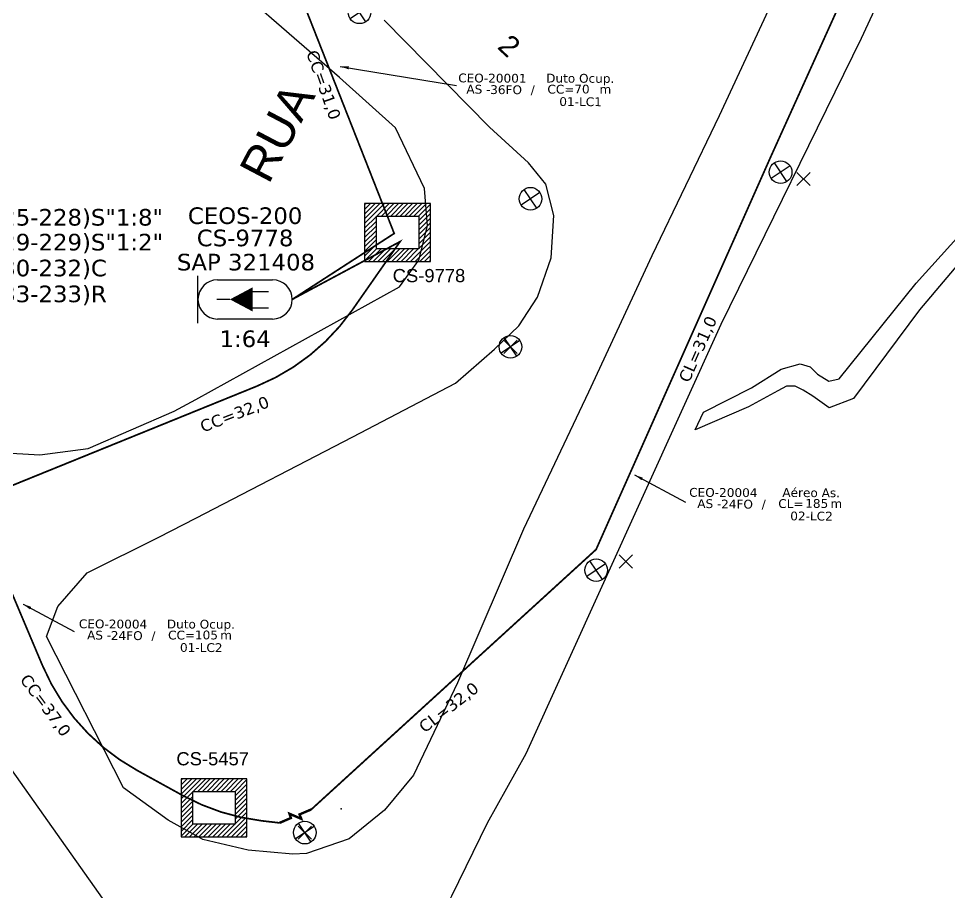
# Model space of a CAD drawing. Header units: inches. Extents: x 28600 to 32058, y 8816 to 12576.
# Drawn here: x 30266.5 to 30482.5, y 10740 to 10942.9 of the extents above; entities that cross this region are included whole.
import ezdxf
from ezdxf.enums import TextEntityAlignment as Align

# ---------------------------------------------------------------- set-up
doc = ezdxf.new("R2010")
doc.units = ezdxf.units.IN
doc.header["$LTSCALE"] = 0.5
for name, color, linetype in [('10.1-Caixas Subterrâneas', 5, 'Continuous'), ('20.4-CEOS', 1, 'Continuous'), ('CAP a instalar', 1, 'Continuous'), ('celulas gpon', 7, 'Continuous'), ('DIVLOTE', 252, 'Continuous'), ('DUVIDAS', 252, 'Continuous'), ('EDIFESCADARIA', 252, 'Continuous'), ('label_cabos', 7, 'Continuous'), ('MUB', 252, 'Continuous'), ('NOMELOG', 253, 'Continuous'), ('Postes Existentes NA', 1, 'Continuous'), ('POSTES_ATUALIZACAO', 252, 'Continuous'), ('Subida Lateral', 5, 'Continuous')]:
    doc.layers.add(name, color=color, linetype=linetype)
doc.styles.add('ARIAL', font='arial.ttf')
doc.styles.add('ROMANS', font='arial.ttf')
doc.styles.add('siredit', font='verdana.ttf')
doc.linetypes.add('FENCELINE1', pattern='A,0.25,-0.1,[133,ltypeshp.shx,S=0.1,R=0,X=-0.1,Y=0],-0.1,1', length=1.45)
doc.dimstyles.new('CC', dxfattribs={"dimtxt": 1, "dimasz": 2, "dimexe": 0.18, "dimexo": 0.0625, "dimgap": 0.09, "dimtad": 0, "dimdec": 0, "dimrnd": 1, "dimzin": 0, "dimdsep": 46, "dimtxsty": 'siredit', "dimblk": 'NONE', "dimcen": 0, "dimse1": 1, "dimse2": 1, "dimsd1": 1, "dimsd2": 1, "dimclrt": 7, "dimadec": 0, "dimazin": 0, "dimtfac": 1, "dimtdec": 0, "dimtofl": 0, "dimtmove": 0, "dimatfit": 3, "dimfxl": 0, "dimtolj": 1, "dimtzin": 0, "dimarcsym": 0})

# ---------------------------------------------------------------- blocks, each defined once
blk = doc.blocks.new('*X3')
at = {"color": 0, "linetype": 'Continuous'}
for p, q in [((-1.25, 0.34099), (-0.49099, 1.1)), ((-1.25, 0.517767), (-0.667767, 1.1)), ((-1.25, 0.694544), (-0.844544, 1.1)), ((-1.25, 0.87132), (-1.02132, 1.1)), ((-1.25, 1.048097), (-1.198097, 1.1)), ((-0.789214, 0.625), (-0.314214, 1.1)), ((-0.612437, 0.625), (-0.137437, 1.1)), ((-0.43566, 0.625), (0.03934, 1.1)), ((-0.258883, 0.625), (0.216117, 1.1)), ((-0.082107, 0.625), (0.392893, 1.1)), ((0.09467, 0.625), (0.56967, 1.1)), ((0.271447, 0.625), (0.746447, 1.1)), ((0.448223, 0.625), (0.923223, 1.1)), ((0.625, 0.625), (1.1, 1.1)), ((0.801777, 0.625), (1.25, 1.073223)), ((0.8035, 0.449947), (1.25, 0.896447)), ((0.8035, 0.27317), (1.25, 0.71967)), ((-1.25, 0.164214), (-0.8035, 0.610714)), ((-1.25, -0.012563), (-0.8035, 0.433937)), ((0.8035, 0.096393), (1.25, 0.542893)), ((0.8035, -0.080383), (1.25, 0.366117)), ((-1.25, -0.18934), (-0.8035, 0.25716)), ((-1.25, -0.366117), (-0.8035, 0.080383)), ((0.8035, -0.25716), (1.25, 0.18934)), ((0.8035, -0.433937), (1.25, 0.012563)), ((-1.25, -0.542893), (-0.8035, -0.096393)), ((-1.25, -0.71967), (-0.8035, -0.27317)), ((0.49099, -1.1), (1.25, -0.34099)), ((0.8035, -0.610714), (1.25, -0.164214)), ((-1.25, -0.896447), (-0.8035, -0.449947)), ((-1.25, -1.073223), (-0.801777, -0.625)), ((-1.1, -1.1), (-0.625, -0.625)), ((-0.923223, -1.1), (-0.448223, -0.625)), ((-0.746447, -1.1), (-0.271447, -0.625)), ((-0.56967, -1.1), (-0.09467, -0.625)), ((-0.392893, -1.1), (0.082107, -0.625)), ((-0.216117, -1.1), (0.258883, -0.625)), ((-0.03934, -1.1), (0.43566, -0.625)), ((0.137437, -1.1), (0.612437, -0.625)), ((0.314214, -1.1), (0.789214, -0.625)), ((0.667767, -1.1), (1.25, -0.517767)), ((0.844544, -1.1), (1.25, -0.694544)), ((1.02132, -1.1), (1.25, -0.87132)), ((1.198097, -1.1), (1.25, -1.048097))]:
    blk.add_line(p, q, dxfattribs=at)
blk = doc.blocks.new('MANHOLE_MQ')
at = {"color": 0, "linetype": 'Continuous'}
for p, q in [((0.00000623, 0.00000569), (-0.00000627, 0.00000569)), ((-0.00000627, 0.00000569), (-0.00000627, -0.00000531)), ((0.00000623, -0.00000531), (0.00000623, 0.00000569)), ((-0.00000404, 0.00000331), (0.00000399, 0.00000331)), ((-0.00000404, -0.00000294), (-0.00000404, 0.00000331)), ((0.00000399, 0.00000331), (0.00000399, -0.00000294)), ((0.00000399, -0.00000294), (-0.00000404, -0.00000294)), ((0.00000399, -0.00000294), (0.00000399, -0.00000294)), ((-0.00000627, -0.00000531), (0.00000623, -0.00000531))]:
    blk.add_line(p, q, dxfattribs=at)
at = {"color": 0, "linetype": 'Continuous', "xscale": 5e-06, "yscale": 5e-06, "zscale": 1e-05}
blk.add_blockref('*X3', (-0.00000002, 0.00000019), dxfattribs=at)
blk = doc.blocks.new('*U225')
at = {"color": 10}
for points in [[(41172, 12883), (40951, 13058)], [(40974, 12860), (41149, 13081)]]:
    blk.add_lwpolyline(points, dxfattribs=at)
blk.add_circle((41062, 12971), 141, dxfattribs=at)
blk = doc.blocks.new('*U324')
at = {"layer": '20.4-CEOS'}
for p, q in [((-4.535, 1.194), (-1.192, 1.194)), ((-1.192, -1.19), (-4.535, -1.19))]:
    blk.add_line(p, q, dxfattribs=at)
for points in [[(-5.727, -1.435), (-5.727, 1.439)], [(-3.787, 0.002), (-4.591, 0.002)], [(-2.468, 0.475), (-1.453, 0.475)], [(-2.468, -0.517), (-1.453, -0.517)]]:
    blk.add_lwpolyline(points, dxfattribs=at)
blk.add_lwpolyline([(-3.787, 0.002, 0, 1.471, 0), (-2.406, 0.002, 1.471, 1.471, 0)], format="xyseb", dxfattribs=at)
for centre, start, end in [((-4.535, 0.002), 90, 270), ((-1.192, 0.002), 270, 90)]:
    blk.add_arc(centre, 1.192, start, end, dxfattribs=at)
at = {"layer": '20.4-CEOS', "color": 7, "style": 'siredit'}
for tag, p in [('FID', (-2.864, 5.596)), ('LOCAL', (-2.864, 4.243)), ('SAP', (-2.811, 2.774)), ('RACIO_SPLITAGEM', (-2.864, -1.885))]:
    blk.add_attdef(tag, text='', height=1.01, dxfattribs=at).set_placement(p, align=Align.TOP_CENTER)
for tag, flags, p in [('ID_ATIVIDADE', 3, (-2.864, -3.576)), ('FATOR', 1, (-2.864, -4.888))]:
    blk.add_attdef(tag, text='', height=1.01, dxfattribs=dict(at, flags=flags)).set_placement(p, align=Align.TOP_CENTER)
at = {"layer": '20.4-CEOS', "color": 7, "style": 'siredit', "flags": 3}
blk.add_attdef('QTDE', (-4.966, -7.122), '', height=1.01, dxfattribs=at)
blk = doc.blocks.new('*U334')
at = {"layer": '20.4-CEOS', "color": 7, "style": 'siredit'}
for tag, p in [('FIBRAS_SPLITTER', (0, 0)), ('FIBRAS_TOP_C', (0, -4.128)), ('RESERVA_FINAIS', (0, -5.461))]:
    blk.add_attdef(tag, p, '', height=1.01, dxfattribs=at)
for tag, p, flags in [('ID_ATIVIDADE', (0, -6.773), 3), ('FATOR', (0, -8.085), 1), ('QTDE', (0, -9.397), 1), ('FID', (0, -10.709), 1)]:
    blk.add_attdef(tag, p, '', height=1.01, dxfattribs=dict(at, flags=flags))
blk = doc.blocks.new('*U369')
at = {"layer": '20.4-CEOS', "color": 7, "style": 'siredit'}
blk.add_attdef('FIBRAS_SPLITTER', (0, 0), '', height=1.01, dxfattribs=at)
for tag, p, flags in [('ID_ATIVIDADE', (0, -1.483), 3), ('FATOR', (0, -2.795), 1), ('QTDE', (0, -4.107), 1), ('FID', (0, -5.419), 1)]:
    blk.add_attdef(tag, p, '', height=1.01, dxfattribs=dict(at, flags=flags))
blk = doc.blocks.new('Inst CB DT OCUP CFOA-SM-AS-80-TS-36')
at = {"layer": 'label_cabos', "color": 0, "style": 'siredit'}
for tag, flags, p in [('ID_ATIVIDADE', 3, (1.31, 2.67)), ('FATOR', 1, (11.56, 2.55))]:
    blk.add_attdef(tag, text='', height=1, rotation=359.69, dxfattribs=dict(at, flags=flags)).set_placement(p, align=Align.MIDDLE_CENTER)
for tag, p in [('DESTINO_CABO', (3.13, 1.26)), ('TIPO_CABO', (13.11, 1.24)), ('TIPO_CABO', (1.76, 0)), ('CABO', (4.69, -0.05)), ('/', (7.71, -0.05)), ('LANCE', (10.91, 0)), ('UND', (15.96, 0)), ('FID', (13.15, -1.41))]:
    blk.add_attdef(tag, text='', height=1, rotation=359.69, dxfattribs=at).set_placement(p, align=Align.MIDDLE_CENTER)
blk.add_attdef('QTDE', (12.43, -0.47), '', height=1, rotation=359.69, dxfattribs=at)
blk = doc.blocks.new('_None')
blk = doc.blocks.new('Inst CB DT OCUP CFOA-SM-AS-80-TS-24')
at = {"layer": 'label_cabos', "color": 0, "style": 'siredit'}
for tag, flags, p in [('ID_ATIVIDADE', 3, (1.31, 2.67)), ('FATOR', 1, (11.56, 2.55))]:
    blk.add_attdef(tag, text='', height=1, rotation=359.69, dxfattribs=dict(at, flags=flags)).set_placement(p, align=Align.MIDDLE_CENTER)
for tag, p in [('DESTINO_CABO', (3.13, 1.26)), ('TIPO_CABO', (13.11, 1.24)), ('TIPO_CABO', (1.76, 0)), ('CABO', (4.69, -0.05)), ('/', (7.71, -0.05)), ('LANCE', (10.91, 0)), ('UND', (15.96, 0)), ('FID', (13.15, -1.41))]:
    blk.add_attdef(tag, text='', height=1, rotation=359.69, dxfattribs=at).set_placement(p, align=Align.MIDDLE_CENTER)
blk.add_attdef('QTDE', (12.43, -0.47), '', height=1, rotation=359.69, dxfattribs=at)
blk = doc.blocks.new('Inst CB AS CFOA-SM-AS-80-TS-24')
at = {"layer": 'label_cabos', "color": 0, "style": 'siredit'}
for tag, flags, p in [('ID_ATIVIDADE', 3, (1.31, 2.67)), ('FATOR', 1, (11.56, 2.55))]:
    blk.add_attdef(tag, text='', height=1, rotation=359.69, dxfattribs=dict(at, flags=flags)).set_placement(p, align=Align.MIDDLE_CENTER)
for tag, p in [('DESTINO_CABO', (3.13, 1.26)), ('TIPO_CABO', (13.11, 1.24)), ('TIPO_CABO', (1.76, 0)), ('CABO', (4.69, -0.05)), ('/', (7.71, -0.05)), ('LANCE', (10.81, 0)), ('UND', (15.96, 0)), ('FID', (13.15, -1.41))]:
    blk.add_attdef(tag, text='', height=1, rotation=359.69, dxfattribs=at).set_placement(p, align=Align.MIDDLE_CENTER)
blk.add_attdef('QTDE', (12.43, -0.47), '', height=1, rotation=359.69, dxfattribs=at)

msp = doc.modelspace()

# ---------------------------------------------------------------- linework, layer by layer
at = {"layer": 'CAP a instalar', "linetype": 'FENCELINE1', "ltscale": 15, "const_width": 0.4}
for points in [[(30334.44, 10759.31), (30400.53, 10819.66), (30441.26, 10911.28), (30517.96, 11081.07), (30547.57, 11134.39), (30595.45, 11215.89)], [(30330.01, 10877.73), (30353.67, 10893.04), (30324.61, 10966.85)]]:
    msp.add_lwpolyline(points, dxfattribs=at)
msp.add_lwpolyline([(30330.01, 10877.73), (30355.04, 10891.15), (30343.95, 10875.27, -0.144862), (30321.77, 10857.57), (30257.83, 10831.61, 0.418176), (30256.74, 10828.98), (30272.03, 10792.74, 0.168676), (30293.99, 10768.38), (30304.64, 10762.51, 0.097225), (30322.99, 10756.65), (30327.07, 10756.18)], format="xyb", dxfattribs=at)
at = {"layer": 'DIVLOTE'}
msp.add_point((30341.4, 10759.45, -10270.16), dxfattribs=at)
at = {"layer": 'DUVIDAS', "elevation": -10270.16}
for points in [[(30187.64, 11193.51), (30108.72, 11267.92), (30012.67, 11360.45), (30005.82, 11365.73), (30001.53, 11368.45), (29995.55, 11367.78), (29987.3, 11363.97), (29907.75, 11296.26), (29904.39, 11292.23), (29904.1, 11287.17), (29906.31, 11274.15), (30233.67, 10859.73), (30245.79, 10846.61), (30249.91, 10843.51), (30257.24, 10843.32), (30262.07, 10842.17), (30271.41, 10841.62), (30282.67, 10843.1), (30302.63, 10851.76), (30307.62, 10854.52)], [(30515.73, 11103.69), (30505.27, 11082.29), (30483.87, 11040.9), (30468.16, 11008.79), (30452.52, 10972.9), (30442.03, 10948.24), (30429.11, 10920.38), (30413.5, 10887.85), (30398.78, 10856.18), (30383.65, 10824.41), (30368.33, 10788.72), (30358.13, 10767.29), (30351.44, 10759.13), (30343.19, 10752.44), (30333.34, 10749.05), (30330.11, 10748.93), (30319.74, 10749.88), (30309.28, 10752.32), (30307.62, 10753.24)], [(30535.72, 11095.44), (30511.66, 11045.09), (30462.05, 10938.32), (30429.49, 10871.92), (30384.26, 10772.18), (30375.21, 10756.09), (30366.96, 10739.17), (30361.01, 10727.27), (30358.51, 10717.13), (30358.99, 10709.84), (30360.37, 10702.03), (30362.64, 10694.16), (30365.87, 10689.3), (30370.06, 10686.13), (30383.65, 10677.79), (30407.64, 10667.42), (30425.01, 10662.4), (30438.54, 10660.86), (30449.23, 10661.18), (30461.7, 10662.53), (30472.35, 10666.43), (30482.91, 10673.44)], [(30307.62, 10854.52), (30354.93, 10880.62), (30359.41, 10886.85), (30361.42, 10894.79), (30360.72, 10903.45), (30354, 10917.53), (30341.01, 10929.27), (30307.62, 10958.25)], [(30307.62, 10826.96), (30344.05, 10845.85), (30367.88, 10858.26), (30376.94, 10866.16), (30382.63, 10871.56), (30386.92, 10878.22), (30390.11, 10887.4), (30390.75, 10897.22), (30388.83, 10904.51), (30384.84, 10909.47), (30375.78, 10917.72), (30351.31, 10942.54)]]:
    msp.add_lwpolyline(points, dxfattribs=at)
at = {"layer": 'EDIFESCADARIA', "elevation": -10270.16}
msp.add_lwpolyline([(30487.42, 10889.28), (30475.58, 10875.27), (30460.26, 10854.71), (30454.66, 10852.53), (30450.83, 10855.28), (30448.59, 10856.69), (30446.7, 10857.55), (30444.72, 10857.55), (30442.73, 10856.5), (30435.89, 10852.82), (30423.51, 10847.45), (30425.46, 10851.51), (30436.59, 10857.2), (30443.5, 10861.52), (30447.88, 10862.74), (30450.22, 10862.06), (30451.95, 10860.34), (30454.54, 10858.71), (30456.94, 10859.25), (30474.85, 10881.48), (30486.4, 10894.34)], dxfattribs=at)
at = {"layer": 'MUB', "elevation": -10270.16}
for points in [[(30307.62, 10708.08), (30229.31, 10818.75), (30212.49, 10837.43), (29885.97, 11257.9), (29882.29, 11267.18), (29876.43, 11282.41), (29879.09, 11289.7), (29886.93, 11302.14), (29935.93, 11347.08), (29968.35, 11373.92)], [(30187.64, 11193.51), (30108.72, 11267.92), (30012.67, 11360.45), (30005.82, 11365.73), (30001.53, 11368.45), (29995.55, 11367.78), (29987.3, 11363.97), (29907.75, 11296.26), (29904.39, 11292.23), (29904.1, 11287.17), (29906.31, 11274.15), (30233.67, 10859.73), (30245.79, 10846.61), (30249.91, 10843.51), (30257.24, 10843.32), (30262.07, 10842.17), (30271.41, 10841.62), (30282.67, 10843.1), (30302.63, 10851.76), (30307.62, 10854.52)], [(30515.73, 11103.69), (30505.27, 11082.29), (30483.87, 11040.9), (30468.16, 11008.79), (30452.52, 10972.9), (30442.03, 10948.24), (30429.11, 10920.38), (30413.5, 10887.85), (30398.78, 10856.18), (30383.65, 10824.41), (30368.33, 10788.72), (30358.13, 10767.29), (30351.44, 10759.13), (30343.19, 10752.44), (30333.34, 10749.05), (30330.11, 10748.93), (30319.74, 10749.88), (30309.28, 10752.32), (30307.62, 10753.24)], [(30535.72, 11095.44), (30511.66, 11045.09), (30462.05, 10938.32), (30429.49, 10871.92), (30384.26, 10772.18), (30375.21, 10756.09), (30366.96, 10739.17), (30361.01, 10727.27), (30358.51, 10717.13), (30358.99, 10709.84), (30360.37, 10702.03), (30362.64, 10694.16), (30365.87, 10689.3), (30370.06, 10686.13), (30383.65, 10677.79), (30407.64, 10667.42), (30425.01, 10662.4), (30438.54, 10660.86), (30449.23, 10661.18), (30461.7, 10662.53), (30472.35, 10666.43), (30482.91, 10673.44)], [(30307.62, 10854.52), (30354.93, 10880.62), (30359.41, 10886.85), (30361.42, 10894.79), (30360.72, 10903.45), (30354, 10917.53), (30341.01, 10929.27), (30307.62, 10958.25)], [(30307.62, 10826.96), (30344.05, 10845.85), (30367.88, 10858.26), (30376.94, 10866.16), (30382.63, 10871.56), (30386.92, 10878.22), (30390.11, 10887.4), (30390.75, 10897.22), (30388.83, 10904.51), (30384.84, 10909.47), (30375.78, 10917.72), (30351.31, 10942.54)], [(30307.62, 10753.24), (30301.19, 10756.83), (30290.86, 10764.34), (30273.01, 10799.43), (30275.63, 10806.44), (30282.38, 10814.21), (30299.01, 10822.5), (30307.62, 10826.96)]]:
    msp.add_lwpolyline(points, dxfattribs=at)
at = {"layer": 'POSTES_ATUALIZACAO'}
for p, q in [((30447.12, 10907.23, -10220.45), (30450.18, 10904.16, -10220.45)), ((30447.12, 10904.16, -10220.45), (30450.18, 10907.23, -10220.45)), ((30379.11, 10868.24, -10251.71), (30382.18, 10865.17, -10251.71)), ((30379.11, 10865.17, -10251.71), (30382.18, 10868.24, -10251.71)), ((30405.89, 10818.43, -10235.26), (30408.95, 10815.36, -10235.26)), ((30405.89, 10815.36, -10235.26), (30408.95, 10818.43, -10235.26)), ((30331.39, 10755.45, -10249.69), (30334.45, 10752.38, -10249.69)), ((30331.39, 10752.38, -10249.69), (30334.45, 10755.45, -10249.69))]:
    msp.add_line(p, q, dxfattribs=at)
at = {"layer": 'POSTES_ATUALIZACAO', "linetype": 'Continuous'}
for p, q in [((30450.18, 10907.23, -10220.45), (30447.12, 10904.16, -10220.45)), ((30382.18, 10868.24, -10251.71), (30379.11, 10865.17, -10251.71)), ((30408.95, 10818.43, -10235.26), (30405.89, 10815.36, -10235.26)), ((30334.45, 10755.45, -10249.69), (30331.39, 10752.38, -10249.69))]:
    msp.add_line(p, q, dxfattribs=at)
at = {"layer": 'Subida Lateral', "color": 5, "const_width": 0.563}
msp.add_lwpolyline([(30327.07, 10756.18), (30329.7, 10757.32), (30329.37, 10758.3), (30332.1, 10757.12), (30331.7, 10758.14), (30334.44, 10759.31)], dxfattribs=at)

# ---------------------------------------------------------------- block references
at = {"layer": '10.1-Caixas Subterrâneas', "color": 30, "xscale": 1221632.865794303, "yscale": 1221632.865794303, "zscale": 1221632.865794303, "rotation": 180.0000000000627}
for p in [(30354.42, 10893.5), (30311.81, 10759.91)]:
    msp.add_blockref('MANHOLE_MQ', p, dxfattribs=at)
at = {"layer": '20.4-CEOS', "color": 0, "lineweight": 0}
ref = msp.add_blockref('*U334', (30257.04, 10894.87), dxfattribs=dict(at, xscale=3.820138868211348, yscale=3.820138868211348, zscale=3.820138868211348))
ref.add_attrib('FIBRAS_SPLITTER', '(225-228)S"1:8"', (30257.04, 10894.87), dxfattribs={"color": 7, "height": 3.8571, "style": 'siredit'})
ref.add_attrib('FIBRAS_TOP_C', '(230-232)C', (30257.04, 10883.09), dxfattribs={"color": 7, "height": 3.857, "style": 'siredit'})
ref.add_attrib('RESERVA_FINAIS', '(233-233)R', (30257.04, 10877.08), dxfattribs={"color": 7, "height": 3.857, "style": 'siredit'})
at = {"layer": '20.4-CEOS', "lineweight": 0, "xscale": 3.820138868211348, "yscale": 3.820138868211348, "zscale": 3.820138868211348}
msp.add_blockref('*U324', (30330.01, 10877.72), dxfattribs=at).add_auto_attribs({'FID': 'CEOS-200', 'LOCAL': 'CS-9778', 'SAP': 'SAP 321408', 'RACIO_SPLITAGEM': '1:64'})
at = {"layer": '20.4-CEOS', "color": 0, "lineweight": 0, "xscale": 3.820138868211348, "yscale": 3.820138868211348, "zscale": 3.820138868211348}
msp.add_blockref('*U369', (30257.04, 10889.1), dxfattribs=at).add_auto_attribs({'FIBRAS_SPLITTER': '(229-229)S"1:2"'})
at = {"layer": 'label_cabos', "color": 0, "lineweight": 0}
ref = msp.add_blockref('Inst CB DT OCUP CFOA-SM-AS-80-TS-36', (30370.07, 10926.53), dxfattribs=dict(at, xscale=2.043390031501771, yscale=2.043390031501771, zscale=2.043390031501771))
ref.add_attrib('DESTINO_CABO', 'CEO-20001', dxfattribs={"color": 0, "height": 2.043, "rotation": 359.69, "style": 'siredit'}).set_placement((30376.46, 10929.11), align=Align.MIDDLE_CENTER)
ref.add_attrib('CABO', '36FO', dxfattribs={"color": 0, "height": 2.043, "rotation": 359.69, "style": 'siredit'}).set_placement((30379.64, 10926.42), align=Align.MIDDLE_CENTER)
ref.add_attrib('TIPO_CABO', 'Duto Ocup.', dxfattribs={"color": 0, "height": 2.043, "rotation": 359.69, "style": 'siredit'}).set_placement((30396.85, 10929.07), align=Align.MIDDLE_CENTER)
ref.add_attrib('/', '/', dxfattribs={"color": 0, "height": 2.04, "rotation": 359.69, "style": 'siredit'}).set_placement((30385.83, 10926.42), align=Align.MIDDLE_CENTER)
ref.add_attrib('TIPO_CABO', 'AS - ', dxfattribs={"color": 0, "height": 2.043, "rotation": 359.69, "style": 'siredit'}).set_placement((30373.67, 10926.52), align=Align.MIDDLE_CENTER)
ref.add_attrib('FID', '01-LC1', dxfattribs={"color": 0, "height": 2.043, "rotation": 359.69, "style": 'siredit'}).set_placement((30396.93, 10923.64), align=Align.MIDDLE_CENTER)
ref.add_attrib('LANCE', 'CC=', dxfattribs={"color": 0, "height": 2.043, "rotation": 359.69, "style": 'siredit'}).set_placement((30392.36, 10926.53), align=Align.MIDDLE_CENTER)
ref.add_attrib('QTDE', '70', (30395.46, 10925.56), dxfattribs={"color": 0, "height": 2.043, "rotation": 359.69, "style": 'siredit'})
ref.add_attrib('UND', 'm', dxfattribs={"color": 0, "height": 2.04, "rotation": 359.69, "style": 'siredit'}).set_placement((30402.69, 10926.53), align=Align.MIDDLE_CENTER)
at = {"layer": 'label_cabos'}
ref = msp.add_blockref('Inst CB AS CFOA-SM-AS-80-TS-24', (30423.66, 10830.31), dxfattribs=dict(at, xscale=2.043390031501771, yscale=2.043390031501771, zscale=2.043390031501771))
ref.add_attrib('DESTINO_CABO', 'CEO-20004', dxfattribs={"color": 0, "height": 2.043, "rotation": 359.69, "style": 'siredit'}).set_placement((30430.06, 10832.89), align=Align.MIDDLE_CENTER)
ref.add_attrib('TIPO_CABO', 'Aéreo As.', dxfattribs={"color": 0, "height": 2.043, "rotation": 359.69, "style": 'siredit'}).set_placement((30450.45, 10832.85), align=Align.MIDDLE_CENTER)
ref.add_attrib('CABO', '24FO', dxfattribs={"color": 0, "height": 2.043, "rotation": 359.69, "style": 'siredit'}).set_placement((30433.24, 10830.2), align=Align.MIDDLE_CENTER)
ref.add_attrib('/', '/', dxfattribs={"color": 0, "height": 2.04, "rotation": 359.69, "style": 'siredit'}).set_placement((30439.43, 10830.2), align=Align.MIDDLE_CENTER)
ref.add_attrib('TIPO_CABO', 'AS - ', dxfattribs={"color": 0, "height": 2.043, "rotation": 359.69, "style": 'siredit'}).set_placement((30427.26, 10830.3), align=Align.MIDDLE_CENTER)
ref.add_attrib('FID', '02-LC2', dxfattribs={"color": 0, "height": 2.043, "rotation": 359.69, "style": 'siredit'}).set_placement((30450.53, 10827.42), align=Align.MIDDLE_CENTER)
ref.add_attrib('LANCE', 'CL=', dxfattribs={"color": 0, "height": 2.043, "rotation": 359.69, "style": 'siredit'}).set_placement((30445.75, 10830.31), align=Align.MIDDLE_CENTER)
ref.add_attrib('QTDE', '185', (30449.06, 10829.34), dxfattribs={"color": 0, "height": 2.043, "rotation": 359.69, "style": 'siredit'})
ref.add_attrib('UND', 'm', dxfattribs={"color": 0, "height": 2.04, "rotation": 359.69, "style": 'siredit'}).set_placement((30456.28, 10830.31), align=Align.MIDDLE_CENTER)
at = {"layer": 'label_cabos', "color": 0, "lineweight": 0}
ref = msp.add_blockref('Inst CB DT OCUP CFOA-SM-AS-80-TS-24', (30282.03, 10799.78), dxfattribs=dict(at, xscale=2.043390031501771, yscale=2.043390031501771, zscale=2.043390031501771))
ref.add_attrib('DESTINO_CABO', 'CEO-20004', dxfattribs={"color": 0, "height": 2.043, "rotation": 359.69, "style": 'siredit'}).set_placement((30288.42, 10802.36), align=Align.MIDDLE_CENTER)
ref.add_attrib('CABO', '24FO', dxfattribs={"color": 0, "height": 2.043, "rotation": 359.69, "style": 'siredit'}).set_placement((30291.6, 10799.67), align=Align.MIDDLE_CENTER)
ref.add_attrib('TIPO_CABO', 'Duto Ocup.', dxfattribs={"color": 0, "height": 2.043, "rotation": 359.69, "style": 'siredit'}).set_placement((30308.81, 10802.32), align=Align.MIDDLE_CENTER)
ref.add_attrib('/', '/', dxfattribs={"color": 0, "height": 2.04, "rotation": 359.69, "style": 'siredit'}).set_placement((30297.79, 10799.67), align=Align.MIDDLE_CENTER)
ref.add_attrib('TIPO_CABO', 'AS - ', dxfattribs={"color": 0, "height": 2.043, "rotation": 359.69, "style": 'siredit'}).set_placement((30285.63, 10799.77), align=Align.MIDDLE_CENTER)
ref.add_attrib('FID', '01-LC2', dxfattribs={"color": 0, "height": 2.043, "rotation": 359.69, "style": 'siredit'}).set_placement((30308.89, 10796.89), align=Align.MIDDLE_CENTER)
ref.add_attrib('LANCE', 'CC=', dxfattribs={"color": 0, "height": 2.043, "rotation": 359.69, "style": 'siredit'}).set_placement((30304.32, 10799.78), align=Align.MIDDLE_CENTER)
ref.add_attrib('QTDE', '105', (30307.42, 10798.81), dxfattribs={"color": 0, "height": 2.043, "rotation": 359.69, "style": 'siredit'})
ref.add_attrib('UND', 'm', dxfattribs={"color": 0, "height": 2.04, "rotation": 359.69, "style": 'siredit'}).set_placement((30314.65, 10799.78), align=Align.MIDDLE_CENTER)
at = {"layer": 'Postes Existentes NA', "xscale": 0.01863200039171981, "yscale": 0.01863200039171981, "zscale": 0.01863200039171981, "rotation": 72.17959208465585}
for p in [(30341.55, 10142.06), (30439.3, 10104.95, -10220.45), (30381.24, 10098.78), (30376.59, 10064.39, -10251.71), (30396.49, 10012.53, -10235.26), (30328.86, 9951.6, -10249.69)]:
    msp.add_blockref('*U225', p, dxfattribs=at)

# ---------------------------------------------------------------- texts
at = {"layer": '10.1-Caixas Subterrâneas', "color": 30, "style": 'ARIAL'}
for s, p in [('CS-9778', (30353.32, 10881.73, -10270.16)), ('CS-5457', (30303.12, 10769.54))]:
    msp.add_text(s, height=3.056, dxfattribs=at).set_placement(p)
at = {"layer": 'celulas gpon', "style": 'siredit'}
for s, rotation, p in [('CC=31,0', 289.4041, (30333.21, 10935.01, -10270.16)), ('CL=31,0', 66.091, (30422.08, 10858.2, -41228.8)), ('CC=32,0', 21.1013, (30309.28, 10846.79, -10270.16)), ('CC=37,0', 306.5409, (30266.66, 10789.43, -10270.16)), ('CL=32,0', 37.8347, (30360.73, 10776.94, -30810.49))]:
    msp.add_text(s, height=2.746, rotation=rotation, dxfattribs=at).set_placement(p)
at = {"layer": 'DUVIDAS', "style": 'ROMANS'}
msp.add_text('2', height=4.8, rotation=317.0004, dxfattribs=at).set_placement((30380.4, 10936.63, -10270.16), align=Align.MIDDLE_CENTER)
msp.add_text('2', height=4.8, rotation=317.0004, dxfattribs=at).set_placement((30380.4, 10936.63, -10270.16), align=Align.MIDDLE_CENTER)
at = {"layer": 'MUB', "style": 'ROMANS'}
msp.add_text('RUA', height=7.997, rotation=62.1662, dxfattribs=at).set_placement((30324.52, 10904.24, -10270.16))
at = {"layer": 'NOMELOG', "style": 'ROMANS'}
msp.add_text('RUA', height=7.997, rotation=62.1662, dxfattribs=at).set_placement((30324.52, 10904.24, -10270.16))

# ---------------------------------------------------------------- leaders
at = {"layer": 'label_cabos'}
for points in [[(30341.14, 10931.81), (30368.15, 10927.36)], [(30409.45, 10836.99, -10270.16), (30421.3, 10830.62, -10270.16)], [(30267.52, 10806.99), (30279.38, 10800.61)]]:
    msp.add_leader(points, dimstyle='CC', override={"dimgap": 0.09, "dimtad": 0}, dxfattribs=at)

doc.saveas('drawing.dxf')
